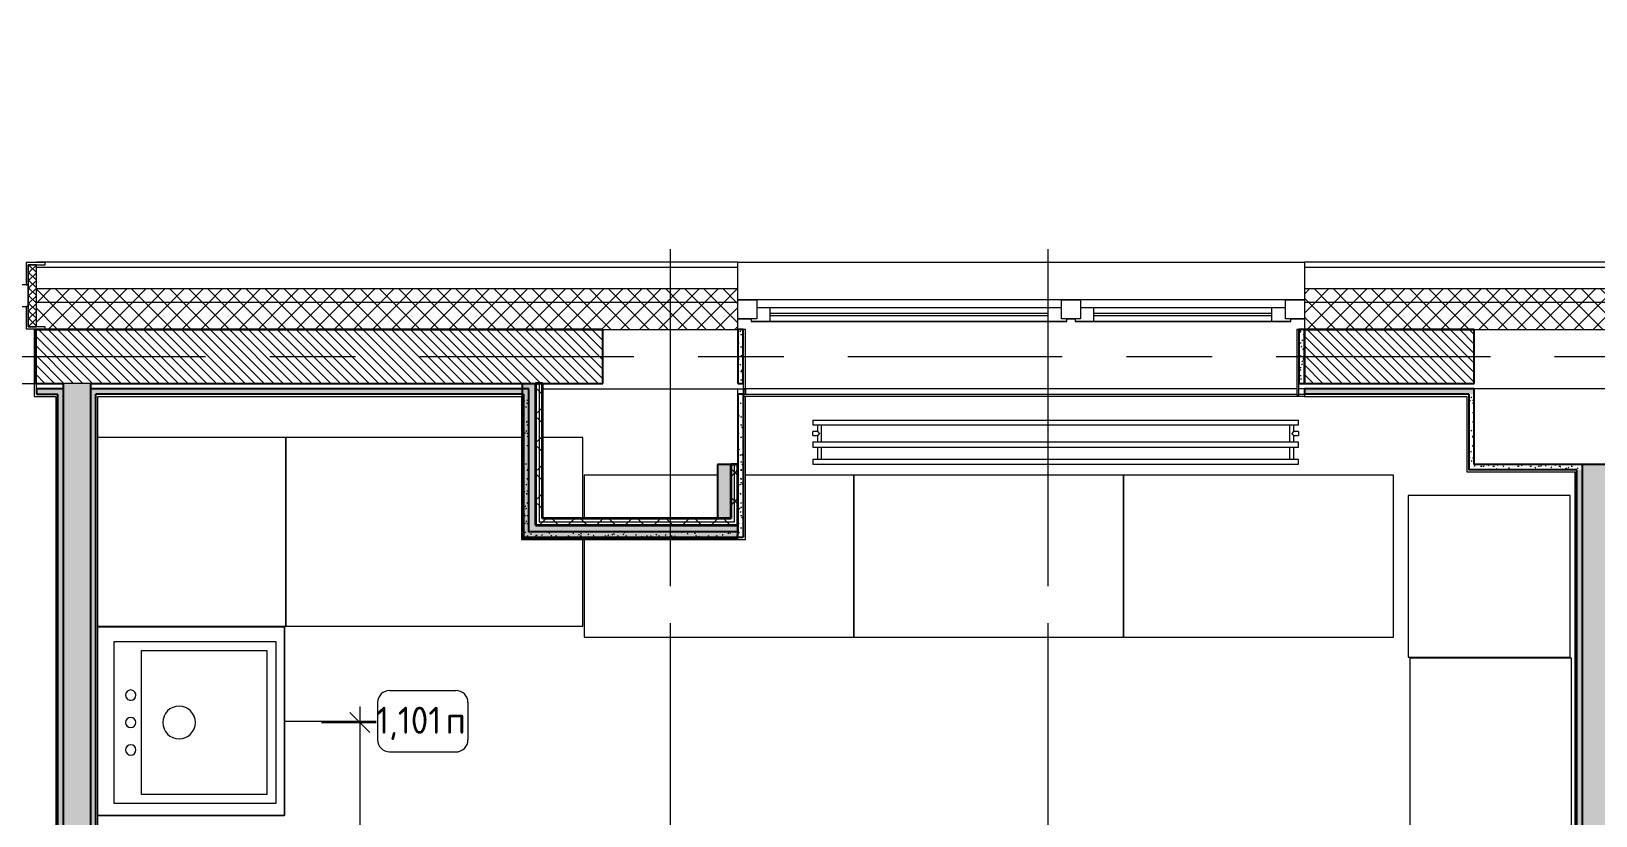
# Model space of a CAD drawing. Header units: millimetres. Extents: x 54725 to 263872, y -8553 to 29614.
# Drawn here: x 68191 to 73990, y 25298 to 28205 of the extents above; entities that cross this region are included whole.
import ezdxf

# ---------------------------------------------------------------- set-up
doc = ezdxf.new("R2010")
doc.units = ezdxf.units.MM
doc.linetypes.add('Осевая', pattern=[1587.5, 317.5, -238.125, 793.75, -238.125])
for name, color, linetype, lineweight in [('A-ANNO-DIMS', 7, 'Continuous', 9), ('A-ANNO-DIMS-50', 7, 'Continuous', 9), ('A-DOOR', 7, 'Continuous', 9), ('A-DOOR-1', 7, 'Continuous', 15), ('A-DOOR-FRAM', 7, 'Continuous', 15), ('A-DOOR-FRAM-1', 7, 'Continuous', 9), ('A-GLAZ', 7, 'Continuous', 9), ('A-GLAZ-1', 7, 'Continuous', 15), ('A-WALL', 7, 'Continuous', 9), ('I-FURN', 7, 'Continuous', 9), ('I-FURN-IDEN', 7, 'Continuous', 9), ('I-WALL', 7, 'Continuous', 9), ('M-EQPM', 7, 'Continuous', 9), ('Оси', 7, 'Continuous', 9), ('Оси-2', 7, 'Осевая', 9)]:
    doc.layers.add(name, color=color, linetype=linetype, lineweight=lineweight)
for name, color, linetype, lineweight, true_color in [('A-WALL-1', 7, 'Continuous', 35, 0x3c3c3c), ('A-WALL-2', 7, 'Continuous', 15, 0x3c3c3c), ('A-WALL-3', 7, 'Continuous', 25, 0x3c3c3c), ('A-WALL-FNSH-1', 7, 'Continuous', 9, 0x3c3c3c), ('A-WALL-FNSH-2', 7, 'Continuous', 15, 0x3c3c3c), ('P-SANR-FIXT-1', 7, 'Continuous', 15, 0x4994b4), ('P-SANR-FIXT-2', 7, 'Continuous', 9, 0x4994b4)]:
    doc.layers.add(name, color=color, linetype=linetype, lineweight=lineweight, true_color=true_color)
doc.styles.add('GOST Common_2', font='GOST_Common.ttf', dxfattribs={"height": 100})
doc.styles.add('ISOCPEUR', font='isocpeur.ttf', dxfattribs={"width": 0.9, "height": 125})
doc.dimstyles.new('ISO-2_5_0_9К_БОЛЬШОЙ', dxfattribs={"dimscale": 304.8, "dimtxt": 124.497647, "dimasz": 0.246063, "dimexe": 0.19685, "dimexo": 0.492126, "dimgap": 0, "dimtad": 1, "dimdec": 0, "dimrnd": 10, "dimzin": 0, "dimdsep": 46, "dimtxsty": 'ISOCPEUR', "dimblk1": 'OBLIQUE', "dimblk2": 'OBLIQUE', "dimsah": 1, "dimcen": 0.09, "dimdle": 0.19685, "dimazin": 0, "dimtfac": 1, "dimtdec": 4, "dimtix": 1, "dimtmove": 0, "dimatfit": 3, "dimfxl": 1, "dimtvp": 1, "dimtolj": 1, "dimtzin": 0, "dimarcsym": 2})
pattern_1 = [(135, (0, 0), (-37.717076, -37.717076), [53.34, -8.89, 1.778, -8.89]), (135, (0, 37.694), (-37.717076, -37.717076), []), (50, (0, 0), (63.763904, -5.57885), [6.667, -73.342]), (355, (0, 0), (-12.334876, 66.869514), [5.334, -58.674]), (100.451, (5.314, -0.465), (51.43036, 61.29098), [5.667, -62.332]), (46.184, (0, 17.78), (94.87722, -14.714836), [10.001, -110.014]), (96.636, (7.91, 16.55), (83.09115, 86.5993), [8.5, -93.497]), (351.184, (0, 17.78), (83.09204, 86.59928), [8.001, -88.011]), (21, (8.89, 13.335), (53.064487, -35.792726), [6.667, -73.342]), (326, (8.89, 13.335), (21.63066, 64.46546), [5.334, -58.674]), (71.451, (13.31, 10.35), (74.69646, 28.672367), [5.667, -62.332]), (37.5, (0, 0), (1.080413, 29.594271), [1.676, -56.286, 1.676, -57.887, -58.896]), (37.5, (0, 0), (1.080413, 29.594271), [-117.526, 1.676, -57.22]), (7.5, (0, 0), (23.386368, 35.063507), [1.676, -32.283, 1.676, -54.953, -22.447]), (7.5, (0, 0), (23.386368, 35.063507), [-90.589, 1.676, -20.771]), (327.5, (-19.825, 0), (47.456567, -2.005468), [1.676, -20.549, 1.676, -67.666, -92.011]), (327.5, (-19.825, 0), (47.456567, -2.005468), [-91.567, 1.676, -90.335]), (317.5, (-28.715, 0), (51.844948, 8.89904), [1.676, -27.216, 1.676, -44.374, -65.341]), (317.5, (-28.715, 0), (51.844948, 8.89904), [-74.943, 1.676, -63.665])]
pattern_2 = [(45, (0, 0), (-35.35534, 35.35534), []), (135, (0, 0), (-35.35534, -35.35534), [])]
pattern_3 = [(0, (0, 0), (60.96, 15.24), [5.029, -40.691, 5.029, -40.691, -243.84]), (0, (0, 0), (60.96, 15.24), [-91.44, 5.029, -86.411, 5.029, -40.691, -106.68]), (0, (0, 0), (60.96, 15.24), [-228.6, 5.029, -25.451, 5.029, -71.171]), (120, (22.86, 7.62), (-43.6782272, 45.1729086), [5.029, -40.691, 5.029, -40.691, -243.84]), (120, (22.86, 7.62), (-43.6782272, 45.1729086), [-91.44, 5.029, -86.411, 5.029, -40.691, -106.68]), (120, (22.86, 7.62), (-43.6782272, 45.1729086), [-228.6, 5.029, -25.451, 5.029, -71.171]), (240, (30.48, 38.1), (-17.2817728, -60.4129086), [5.029, -40.691, 5.029, -40.691, -243.84]), (240, (30.48, 38.1), (-17.2817728, -60.4129086), [-91.44, 5.029, -86.411, 5.029, -40.691, -106.68]), (240, (30.48, 38.1), (-17.2817728, -60.4129086), [-228.6, 5.029, -25.451, 5.029, -71.171])]
pattern_4 = [(45, (0, 0), (-53.03301, 53.03301), []), (135, (0, 0), (-53.03301, -53.03301), [])]

# ---------------------------------------------------------------- blocks, each defined once
blk = doc.blocks.new('120_Окно_СКБ_2Ст - 120_Окно_СКБ_2Ст 2100х2400 _мал створка справа_-V10-Фрагмент 1_10_ Пищеблок')
at = {"layer": 'A-GLAZ'}
for p, q in [((1050, -5), (-1050, -5)), ((-930, -55), (100, -55)), ((270, -55), (930, -55)), ((-1050, -75), (-1000, -75)), ((100, -65), (-930, -65)), ((170, -75), (200, -75)), ((930, -65), (270, -65)), ((1000, -75), (1050, -75))]:
    blk.add_line(p, q, dxfattribs=at)
at = {"layer": 'A-GLAZ-1'}
for p, q in [((-1050, -75), (-1050, -5)), ((-1050, -5), (-980, -5)), ((-980, -5), (-980, -75)), ((150, -35), (-980, -35)), ((-980, -35), (-980, -75)), ((-930, -85), (-930, -35)), ((100, -85), (100, -35)), ((150, -75), (150, -5)), ((150, -5), (220, -5)), ((150, -75), (150, -35)), ((220, -5), (220, -75)), ((980, -35), (220, -35)), ((220, -35), (220, -75)), ((270, -85), (270, -35)), ((930, -85), (930, -35)), ((980, -75), (980, -5)), ((980, -5), (1050, -5)), ((980, -75), (980, -35)), ((1050, -5), (1050, -75)), ((-980, -75), (-1050, -75)), ((-980, -75), (-1000, -75)), ((-1000, -75), (-1000, -85)), ((-1000, -85), (170, -85)), ((170, -85), (-1000, -85)), ((220, -75), (150, -75)), ((170, -75), (150, -75)), ((170, -85), (170, -75)), ((220, -75), (200, -75)), ((200, -75), (200, -85)), ((200, -85), (1000, -85)), ((1000, -85), (200, -85)), ((1050, -75), (980, -75)), ((1000, -75), (980, -75)), ((1000, -85), (1000, -75))]:
    blk.add_line(p, q, dxfattribs=at)
blk = doc.blocks.new('110_Дверь_СКБ_1Ст_Наружная - ДН-2д_л__ Дверь из подвала ЛК _900 мм в свету_ 3300-22851703-Фрагмент 1_10_ Пищеблок')
at = {"layer": 'A-DOOR'}
h = blk.add_hatch(dxfattribs=at)
h.set_pattern_fill('FP_31', color=256, style=0, pattern_type=2)
h.set_pattern_definition([(135, (1756.41, 199.685), (-14.14214, -14.14214), []), (225, (1756.41, 199.685), (14.14214, -14.14214), [])])
h.paths.add_polyline_path([(569.5, -105), (569.5, 125), (539.5, 125), (539.5, -105)])
at = {"layer": 'A-DOOR-FRAM-1'}
h = blk.add_hatch(dxfattribs=at)
h.set_pattern_fill('FP_32', color=256, style=0, pattern_type=2)
h.set_pattern_definition([(45, (-366.384, 199.685), (-14.1421, 14.1421), []), (135, (-366.384, 199.685), (-14.1421, -14.1421), [])])
h.paths.add_polyline_path([(-500.5, -105), (-500.5, 125), (-530.5, 125), (-530.5, -105)])
at = {"layer": 'A-DOOR'}
for p, q in [((-492.5, 133), (-562.5, 133)), ((-562.5, 133), (-562.5, 125)), ((-562.5, 125), (-500.5, 125)), ((-500.5, 125), (-500.5, 50)), ((-492.5, 50), (-492.5, 133)), ((601.5, 133), (531.5, 133)), ((531.5, 133), (531.5, 50)), ((539.5, 50), (539.5, 125)), ((539.5, 125), (601.5, 125)), ((601.5, 125), (601.5, 133)), ((-500.5, 50), (-492.5, 50)), ((531.5, 50), (539.5, 50)), ((-492.5, -30), (-500.5, -30)), ((-500.5, -30), (-500.5, -105)), ((-492.5, -113), (-492.5, -30)), ((539.5, -30), (531.5, -30)), ((531.5, -30), (531.5, -113)), ((539.5, -105), (539.5, -30)), ((-562.5, -105), (-562.5, -113)), ((-500.5, -105), (-562.5, -105)), ((-562.5, -113), (-492.5, -113)), ((531.5, -113), (601.5, -113)), ((601.5, -105), (539.5, -105)), ((601.5, -113), (601.5, -105))]:
    blk.add_line(p, q, dxfattribs=at)
blk.add_arc((489.5, 50), 940, 90, 180, dxfattribs=at)
at = {"layer": 'A-DOOR-1'}
for p, q in [((489.5, 990), (449.5, 990)), ((449.5, 990), (449.5, 50)), ((489.5, 50), (489.5, 990)), ((449.5, 50), (489.5, 50))]:
    blk.add_line(p, q, dxfattribs=at)
at = {"layer": 'A-DOOR-FRAM'}
for p, q in [((-500.5, 125), (-530.5, 125)), ((-530.5, 125), (-530.5, -105)), ((-500.5, -105), (-500.5, 125)), ((569.5, 125), (539.5, 125)), ((539.5, 125), (539.5, -105)), ((569.5, -105), (569.5, 125)), ((-450.5, 50), (-500.5, 50)), ((-500.5, 50), (-500.5, -30)), ((-450.5, 10), (-450.5, 50)), ((-440.5, 10), (-450.5, 10)), ((-440.5, -30), (-440.5, 10)), ((489.5, 10), (479.5, 10)), ((479.5, 10), (479.5, -30)), ((489.5, 50), (489.5, 10)), ((539.5, 50), (489.5, 50)), ((539.5, -30), (539.5, 50)), ((-500.5, -30), (-440.5, -30)), ((479.5, -30), (539.5, -30)), ((-530.5, -105), (-500.5, -105)), ((539.5, -105), (569.5, -105))]:
    blk.add_line(p, q, dxfattribs=at)
blk = doc.blocks.new('Стол базовый прямоугольный - 1_8п-V24-Фрагмент 1_10_ Пищеблок')
at = {"layer": 'I-FURN'}
for p, q in [((500, 300), (-500, 300)), ((-500, 300), (-500, -300)), ((500, -62), (500, 300)), ((500, -300), (500, -140)), ((-500, -300), (-98, -300)), ((5, -300), (500, -300))]:
    blk.add_line(p, q, dxfattribs=at)
blk = doc.blocks.new('Стол базовый прямоугольный - 1_8п-25625871-Фрагмент 1_10_ Пищеблок')
at = {"layer": 'I-FURN'}
for p, q in [((500, 300), (-500, 300)), ((-500, 300), (-500, -300)), ((500, -300), (500, 300)), ((-500, -300), (500, -300))]:
    blk.add_line(p, q, dxfattribs=at)
blk = doc.blocks.new('Стол базовый прямоугольный - 1_80п-V25-Фрагмент 1_10_ Пищеблок')
at = {"layer": 'I-FURN'}
for p, q in [((347, 350), (-350, 350)), ((-350, 350), (-350, -350)), ((-350, -350), (347, -350))]:
    blk.add_line(p, q, dxfattribs=at)
blk = doc.blocks.new('Стол базовый прямоугольный - 1_21п-25630970-Фрагмент 1_10_ Пищеблок')
at = {"layer": 'I-FURN'}
for p, q in [((550, 350), (-550, 350)), ((-550, 350), (-550, 28)), ((550, -350), (550, 350)), ((-550, -50), (-550, -350)), ((-550, -350), (-400.6, -350)), ((-322.6, -350), (550, -350))]:
    blk.add_line(p, q, dxfattribs=at)
blk = doc.blocks.new('Мойка кухонная - Мойка Steel Hammer SH R 5151 GLOWE 4-25623908-Фрагмент 1_10_ Пищеблок')
at = {"layer": 'P-SANR-FIXT-2'}
for p, q in [((-300, 600), (300, 600)), ((-300, 0), (-300, 600)), ((300, 600), (300, 0)), ((-266.6, 566.4), (266.1, 566.4)), ((-266.6, 102.3), (-266.6, 566.4)), ((266.1, 566.4), (266.1, 102.3)), ((266.1, 102.3), (-266.6, 102.3)), ((300, 0), (-300, 0))]:
    blk.add_line(p, q, dxfattribs=at)
for centre, radius, start, end in [((0, 241.3), 60.5, 0, 180), ((0, 241.3), 60.5, 180, 0), ((-101.6, 61.9), 19, 90, 180), ((-101.6, 61.9), 19, 180, 270), ((-101.6, 61.9), 19.1, 0, 90), ((-101.6, 61.9), 19, 270, 0), ((0, 61.9), 19, 0, 180), ((0, 61.9), 19, 180, 0), ((101.6, 61.9), 19.1, 0, 180), ((101.6, 61.9), 19.1, 180, 0)]:
    blk.add_arc(centre, radius, start, end, dxfattribs=at)
blk = doc.blocks.new('Стол базовый прямоугольный - 1_97п-25631497-Фрагмент 1_10_ Пищеблок')
at = {"layer": 'I-FURN'}
for p, q in [((300, 300), (-300, 300)), ((-300, 300), (-300, -300)), ((300, -300), (300, 300)), ((-300, -300), (300, -300))]:
    blk.add_line(p, q, dxfattribs=at)
blk = doc.blocks.new('radiator_prado_classic_z_tip_30_po exemplyaru - Classic Z Тип 30-500-30677905-Фрагмент 1_10_ Пищеблок')
at = {"layer": 'M-EQPM'}
for p, q in [((0, 228), (0, 210)), ((1800, 228), (0, 228)), ((0, 210), (1800, 210)), ((17.5, 210), (17.5, 164)), ((32.5, 164), (32.5, 210)), ((1767.5, 210), (1767.5, 164)), ((1782.5, 164), (1782.5, 210)), ((1800, 210), (1800, 228)), ((1800, 164), (0, 164)), ((0, 164), (0, 146)), ((0, 146), (1800, 146)), ((17.5, 121.5), (0, 121.5)), ((0, 106.5), (0, 121.5)), ((17.5, 146), (17.5, 121.5)), ((32.5, 82), (32.5, 146)), ((1767.5, 146), (1767.5, 82)), ((1782.5, 121.5), (1782.5, 146)), ((1800, 121.5), (1782.5, 121.5)), ((1800, 146), (1800, 164)), ((1800, 121.5), (1800, 106.5)), ((0, 106.5), (17.5, 106.5)), ((1800, 82), (0, 82)), ((0, 82), (0, 64)), ((1800, 64), (0, 64)), ((17.5, 106.5), (17.5, 82)), ((1782.5, 82), (1782.5, 106.5)), ((1782.5, 106.5), (1800, 106.5)), ((1800, 64), (1800, 82))]:
    blk.add_line(p, q, dxfattribs=at)
for points, knots in [([(25, 114), (24.5, 114.5), (23.6, 115.4), (22.4, 116.6), (21.6, 117.4), (21.1, 117.9), (20.8, 118.2), (20.5, 118.5), (20.2, 118.8), (19.8, 119.1), (19.6, 119.4), (19.3, 119.7), (19, 120), (18.7, 120.3), (18.5, 120.5), (18.3, 120.7), (18.1, 120.9), (17.9, 121.1), (17.8, 121.2), (17.7, 121.3), (17.5, 121.5), (17.5, 121.5), (17.5, 121.5)], [0, 0, 0, 0, 0.142857, 0.285714, 0.357143, 0.392857, 0.428571, 0.464286, 0.5, 0.535714, 0.571429, 0.607143, 0.642857, 0.678571, 0.714286, 0.75, 0.785714, 0.821429, 0.857143, 0.892857, 0.928571, 1, 1, 1, 1]), ([(1775, 114), (1775.5, 114.5), (1776.4, 115.4), (1777.6, 116.6), (1778.4, 117.4), (1778.9, 117.9), (1779.2, 118.2), (1779.5, 118.5), (1779.8, 118.8), (1780.1, 119.2), (1780.4, 119.4), (1780.7, 119.7), (1781, 120), (1781.3, 120.3), (1781.5, 120.5), (1781.7, 120.7), (1781.9, 120.9), (1782.1, 121.1), (1782.2, 121.2), (1782.3, 121.3), (1782.5, 121.5), (1782.5, 121.5), (1782.5, 121.5)], [0, 0, 0, 0, 0.142857, 0.285714, 0.357143, 0.392857, 0.428571, 0.464286, 0.5, 0.535714, 0.571429, 0.607143, 0.642857, 0.678571, 0.714286, 0.75, 0.785714, 0.821429, 0.857143, 0.892857, 0.928571, 1, 1, 1, 1]), ([(17.5, 106.5), (17.5, 106.5), (17.5, 106.5), (17.7, 106.7), (17.8, 106.8), (17.9, 106.9), (18.1, 107.1), (18.3, 107.3), (18.5, 107.5), (18.7, 107.7), (19, 108), (19.3, 108.3), (19.6, 108.6), (19.8, 108.9), (20.3, 109.3), (20.7, 109.7), (21.1, 110.1), (21.6, 110.6), (22.4, 111.4), (23.6, 112.6), (24.5, 113.5), (25, 114)], [0, 0, 0, 0, 0.071429, 0.107143, 0.142857, 0.178571, 0.214286, 0.25, 0.285714, 0.321429, 0.357143, 0.392857, 0.428571, 0.464286, 0.5, 0.571429, 0.607143, 0.642857, 0.714286, 0.857143, 1, 1, 1, 1]), ([(1782.5, 106.5), (1782.5, 106.5), (1782.5, 106.5), (1782.3, 106.7), (1782.2, 106.8), (1782.1, 106.9), (1781.9, 107.1), (1781.7, 107.3), (1781.5, 107.5), (1781.3, 107.7), (1781, 108), (1780.7, 108.3), (1780.4, 108.6), (1780.1, 108.8), (1779.7, 109.3), (1779.3, 109.7), (1778.9, 110.1), (1778.4, 110.6), (1777.6, 111.4), (1776.4, 112.6), (1775.5, 113.5), (1775, 114)], [0, 0, 0, 0, 0.071429, 0.107143, 0.142857, 0.178571, 0.214286, 0.25, 0.285714, 0.321429, 0.357143, 0.392857, 0.428571, 0.464286, 0.5, 0.571429, 0.607143, 0.642857, 0.714286, 0.857143, 1, 1, 1, 1])]:
    blk.add_open_spline(points, degree=3, knots=knots, dxfattribs=at)
blk = doc.blocks.new('Марка_Мебель - В прямоуг_Balcon_Марка-25523697-Фрагмент 1_10_ Пищеблок')
at = {"layer": 'I-FURN-IDEN'}
for p, q in [((-3.35, 1.38), (-3.35, -1.38)), ((-2.45, 2.28), (2.45, 2.28)), ((3.35, 1.38), (3.35, -1.38)), ((-2.46, -2.28), (2.45, -2.28))]:
    blk.add_line(p, q, dxfattribs=at)
for centre, radius, start, end in [((-2.45, 1.38), 0.9, 90, 180), ((2.45, 1.38), 0.9, 0, 90), ((-2.46, -1.38), 0.893, 180, 270), ((2.45, -1.38), 0.9, 270, 0)]:
    blk.add_arc(centre, radius, start, end, dxfattribs=at)
blk = doc.blocks.new('DIMBLOCK31-Фрагмент 1_10_ Пищеблок')
at = {"layer": 'A-ANNO-DIMS-50'}
for p, q in [((69408.8, 25703.3), (69408.8, 23743.3)), ((69266.4, 25643.3), (69468.8, 25643.3)), ((69408.8, 25643.3), (69266.4, 25643.3)), ((69266.4, 23743.3), (69468.8, 23743.3)), ((69408.8, 23743.3), (69266.4, 23743.3))]:
    blk.add_line(p, q, dxfattribs=at)
at = {"layer": 'A-ANNO-DIMS-50', "lineweight": 20}
for p, q in [((69408.8, 25643.3), (69371.3, 25680.8)), ((69408.8, 25643.3), (69446.3, 25605.8)), ((69408.8, 23743.3), (69371.3, 23780.8)), ((69408.8, 23743.3), (69446.3, 23705.8))]:
    blk.add_line(p, q, dxfattribs=at)
at = {"layer": 'A-ANNO-DIMS-50', "color": 0, "insert": (69245.5, 24546), "char_height": 125, "width": 353.382, "attachment_point": 1, "rotation": 90, "line_spacing_factor": 1.149209, "style": 'ISOCPEUR'}
blk.add_mtext('1900', dxfattribs=at)
blk = doc.blocks.new('_Oblique')
at = {"color": 0, "linetype": 'ByBlock', "lineweight": -2}
blk.add_line((-0.5, -0.5), (0.5, 0.5), dxfattribs=at)

msp = doc.modelspace()

# ---------------------------------------------------------------- hatches: boundary and pattern name
at = {"layer": 'A-WALL'}
h = msp.add_hatch(dxfattribs=at)
h.set_pattern_fill('FP_2', color=256, style=0, pattern_type=2)
h.set_pattern_definition(pattern_2)
h.paths.add_polyline_path([(84970, 27200), (84970, 27250), (80350, 27250), (80350, 27200), (84303.1, 27200)])
h.paths.add_polyline_path([(76350, 27200), (77250, 27200), (77250, 27250), (76350, 27250)])
h.paths.add_polyline_path([(74250, 27200), (74250, 27250), (72910, 27250), (72910, 27200), (73959.1, 27200)])
h.paths.add_polyline_path([(70810, 27200), (70810, 27250), (68210, 27250), (68210, 27200), (70511.1, 27200)])
h.paths.add_polyline_path([(67110, 27200), (67110, 27250), (66160, 27250), (66160, 27200), (67063.1, 27200)])
h.paths.add_polyline_path([(60005, 27200), (61060, 27200), (61060, 27250), (60005, 27250)])
h.paths.add_polyline_path([(57705, 27200), (57705, 27250), (56860, 27250), (56860, 27200), (57293.8, 27200)])
h = msp.add_hatch(dxfattribs=at)
h.set_pattern_fill('FP_2', color=256, style=0, pattern_type=2)
h.set_pattern_definition(pattern_2)
h.paths.add_polyline_path([(84970, 27100), (84970, 27200), (80350, 27200), (80350, 27100), (84303.1, 27100)])
h.paths.add_polyline_path([(77250, 27100), (77250, 27200), (76350, 27200), (76350, 27100), (76832.4, 27100)])
h.paths.add_polyline_path([(74040, 27100), (74250, 27100), (74250, 27200), (72910, 27200), (72910, 27100), (73959.1, 27100)])
h.paths.add_polyline_path([(70511.1, 27100), (70810, 27100), (70810, 27200), (68210, 27200), (68210, 27110), (68242, 27110), (68242, 27102), (68210, 27102), (68210, 27100), (70310, 27100)])
h.paths.add_polyline_path([(67078, 27100), (67110, 27100), (67110, 27102), (67078, 27102), (67078, 27110), (67110, 27110), (67110, 27200), (66160, 27200), (66160, 27100), (67063.1, 27100)])
h.paths.add_polyline_path([(60760, 27100), (61060, 27100), (61060, 27200), (60005, 27200), (60005, 27100), (60167.1, 27100)])
h.paths.add_polyline_path([(57705, 27100), (57705, 27200), (56860, 27200), (56860, 27100), (57293.8, 27100)])
h = msp.add_hatch(dxfattribs=at)
h.set_pattern_fill('FP_4', color=256, style=0, pattern_type=2)
h.set_pattern_definition([(135, (0, 0), (-17.6776695, -17.6776695), [])])
h.paths.add_polyline_path([(80650, 26900), (80650, 27100), (80350, 27100), (80350, 26900)])
h.paths.add_polyline_path([(76350, 26900), (76750, 26900), (76750, 27100), (76350, 27100)])
h.paths.add_polyline_path([(74040, 26900), (74250, 26900), (74250, 27100), (74040, 27100)])
h.paths.add_polyline_path([(73540, 26900), (73540, 27100), (72910, 27100), (72910, 26900), (73384.4, 26900)])
h.paths.add_polyline_path([(70310, 26900), (70310, 27100), (68206, 27100), (68206, 26900), (69361.8, 26900)])
h.paths.add_polyline_path([(67060, 26900), (67060, 27100), (66760, 27100), (66760, 26900)])
h.paths.add_polyline_path([(61060, 26900), (61060, 27100), (60760, 27100), (60760, 26900)])
h.paths.add_polyline_path([(60160, 26900), (60160, 27100), (60005, 27100), (60005, 26900)])
h.paths.add_polyline_path([(57550, 26900), (57705, 26900), (57705, 27100), (56860, 27100), (56860, 26900), (57350, 26900)])
at = {"layer": 'I-WALL'}
h = msp.add_hatch(dxfattribs=at)
h.set_pattern_fill('FP_35', color=256, style=0, pattern_type=2)
h.set_pattern_definition(pattern_3)
h.paths.add_polyline_path([(70830, 26900), (70830, 27100), (70810, 27100), (70810, 26900)])
h = msp.add_hatch(dxfattribs=at)
h.set_pattern_fill('FP_35', color=256, style=0, pattern_type=2)
h.set_pattern_definition(pattern_3)
h.paths.add_polyline_path([(72910, 26900), (72910, 27100), (72890, 27100), (72890, 26900)])
h = msp.add_hatch(dxfattribs=at)
h.set_pattern_fill('FP_35', color=256, style=0, pattern_type=2)
h.set_pattern_definition(pattern_3)
h.paths.add_polyline_path([(68310, 26860), (68310, 26880), (68210, 26880), (68210, 26860), (68290, 26860)])
h.paths.add_polyline_path([(66780, 26860), (67111, 26860), (67111, 26880), (66780, 26880)])
h = msp.add_hatch(dxfattribs=at)
h.set_pattern_fill('FP_35', color=256, style=0, pattern_type=2)
h.set_pattern_definition(pattern_3)
h.paths.add_polyline_path([(68310, 22680), (68310, 26860), (68290, 26860), (68290, 22680)])
h = msp.add_hatch(dxfattribs=at)
h.set_pattern_fill('FP_3', color=256, style=0, pattern_type=2)
h.set_pattern_definition(pattern_1)
h.paths.add_polyline_path([(68310, 22800), (68410, 22800), (68410, 26900), (68310, 26900), (68310, 23073.2)])
h = msp.add_hatch(dxfattribs=at)
h.set_pattern_fill('FP_35', color=256, style=0, pattern_type=2)
h.set_pattern_definition(pattern_3)
h.paths.add_polyline_path([(68430, 22820), (68430, 26880), (68410, 26880), (68410, 22820)])
h = msp.add_hatch(dxfattribs=at)
h.set_pattern_fill('FP_35', color=256, style=0, pattern_type=2)
h.set_pattern_definition(pattern_3)
h.paths.add_polyline_path([(70035.6, 26860), (70035.6, 26880), (68430, 26880), (68430, 26860), (70015.6, 26860)])
for points in [[(70010.6, 26375), (70060.6, 26375), (70060.6, 26900), (70010.6, 26900), (70010.6, 26387.5)], [(70735, 26400), (70785, 26400), (70785, 26600), (70735, 26600), (70735, 26421.1)], [(70810, 26325), (70810, 26375), (70010.6, 26375), (70010.6, 26325), (70511.1, 26325)]]:
    msp.add_hatch(color=256, dxfattribs=at).paths.add_polyline_path(points)
h = msp.add_hatch(dxfattribs=at)
h.set_pattern_fill('FP_35', color=256, style=0, pattern_type=2)
h.set_pattern_definition(pattern_3)
h.paths.add_polyline_path([(70015.6, 26330), (70035.6, 26330), (70035.6, 26860), (70015.6, 26860), (70015.6, 26421.1)])
h = msp.add_hatch(dxfattribs=at)
h.set_pattern_fill('FP_36', color=256, style=0, pattern_type=2)
h.set_pattern_definition(pattern_4)
h.paths.add_polyline_path([(70073.1, 26387.5), (70073.1, 26900), (70060.6, 26900), (70060.6, 26387.5)])
h = msp.add_hatch(dxfattribs=at)
h.set_pattern_fill('FP_36', color=256, style=0, pattern_type=2)
h.set_pattern_definition(pattern_4)
h.paths.add_polyline_path([(70085.6, 26400), (70085.6, 26900), (70073.1, 26900), (70073.1, 26400)])
h = msp.add_hatch(dxfattribs=at)
h.set_pattern_fill('FP_35', color=256, style=0, pattern_type=2)
h.set_pattern_definition(pattern_3)
h.paths.add_polyline_path([(70810, 26350), (70830, 26350), (70830, 26860), (70810, 26860), (70810, 26421.1)])
h = msp.add_hatch(dxfattribs=at)
h.set_pattern_fill('FP_35', color=256, style=0, pattern_type=2)
h.set_pattern_definition(pattern_3)
h.paths.add_polyline_path([(70838, 26860), (70838, 26880), (70830, 26880), (70830, 26860)])
h.paths.add_polyline_path([(73512, 26860), (73540, 26860), (73540, 26880), (72910, 26880), (72910, 26860), (73384.4, 26860)])
h = msp.add_hatch(dxfattribs=at)
h.set_pattern_fill('FP_35', color=256, style=0, pattern_type=2)
h.set_pattern_definition(pattern_3)
h.paths.add_polyline_path([(73540, 26580), (73540, 26860), (73520, 26860), (73520, 26580)])
h = msp.add_hatch(dxfattribs=at)
h.set_pattern_fill('FP_36', color=256, style=0, pattern_type=2)
h.set_pattern_definition(pattern_4)
h.paths.add_polyline_path([(70785, 26400), (70797.5, 26400), (70797.5, 26600), (70785, 26600), (70785, 26421.1)])
h = msp.add_hatch(dxfattribs=at)
h.set_pattern_fill('FP_36', color=256, style=0, pattern_type=2)
h.set_pattern_definition(pattern_4)
h.paths.add_polyline_path([(70797.5, 26387.5), (70810, 26387.5), (70810, 26600), (70797.5, 26600), (70797.5, 26400)])
h = msp.add_hatch(dxfattribs=at)
h.set_pattern_fill('FP_35', color=256, style=0, pattern_type=2)
h.set_pattern_definition(pattern_3)
h.paths.add_polyline_path([(73920, 26580), (73940, 26580), (73940, 26600), (73540, 26600), (73540, 26580), (73912, 26580)])
h = msp.add_hatch(dxfattribs=at)
h.set_pattern_fill('FP_35', color=256, style=0, pattern_type=2)
h.set_pattern_definition(pattern_3)
h.paths.add_polyline_path([(73940, 23200), (73940, 26580), (73920, 26580), (73920, 23200)])
h = msp.add_hatch(dxfattribs=at)
h.set_pattern_fill('FP_3', color=256, style=0, pattern_type=2)
h.set_pattern_definition(pattern_1)
h.paths.add_polyline_path([(73959.1, 23200), (74040, 23200), (74040, 26600), (73940, 26600), (73940, 23200)])
h = msp.add_hatch(dxfattribs=at)
h.set_pattern_fill('FP_36', color=256, style=0, pattern_type=2)
h.set_pattern_definition(pattern_4)
h.paths.add_polyline_path([(70810, 26375), (70810, 26387.5), (70060.6, 26387.5), (70060.6, 26375), (70511.1, 26375)])
h = msp.add_hatch(dxfattribs=at)
h.set_pattern_fill('FP_36', color=256, style=0, pattern_type=2)
h.set_pattern_definition(pattern_4)
h.paths.add_polyline_path([(70797.5, 26387.5), (70797.5, 26400), (70073.1, 26400), (70073.1, 26387.5), (70511.1, 26387.5)])
h = msp.add_hatch(dxfattribs=at)
h.set_pattern_fill('FP_35', color=256, style=0, pattern_type=2)
h.set_pattern_definition(pattern_3)
h.paths.add_polyline_path([(70830, 26330), (70830, 26350), (70035.6, 26350), (70035.6, 26330), (70511.1, 26330)])

# ---------------------------------------------------------------- linework, layer by layer
at = {"layer": 'A-WALL'}
for p, q in [((70810, 27350), (72910, 27350)), ((70810, 27250), (68210, 27250)), ((70810, 27200), (68210, 27200)), ((74250, 27250), (72910, 27250)), ((74250, 27200), (72910, 27200)), ((68410, 26900), (68310, 26900)), ((70073.1, 26900), (70073.1, 26387.5)), ((70797.5, 26387.5), (70797.5, 26600)), ((70073.1, 26387.5), (70797.5, 26387.5))]:
    msp.add_line(p, q, dxfattribs=at)
at = {"layer": 'A-WALL-1'}
for p, q in [((70085.6, 26900), (70060.6, 26900)), ((70060.6, 26900), (70060.6, 26375)), ((70085.6, 26400), (70085.6, 26900)), ((70810, 26600), (70785, 26600)), ((70785, 26400), (70785, 26600)), ((70810, 26375), (70810, 26600)), ((70785, 26400), (70085.6, 26400)), ((70060.6, 26375), (70810, 26375))]:
    msp.add_line(p, q, dxfattribs=at)
at = {"layer": 'A-WALL-2'}
for p, q in [((70810, 27330), (68210, 27330)), ((70810, 27100), (70810, 27330)), ((72910, 27330), (72910, 27100)), ((74250, 27330), (72910, 27330)), ((68210, 27102), (68210, 27100)), ((70310, 27100), (70810, 27100)), ((73540, 27100), (74040, 27100))]:
    msp.add_line(p, q, dxfattribs=at)
at = {"layer": 'A-WALL-3'}
for p, q in [((68206, 27100), (68206, 26900)), ((70310, 27100), (68206, 27100)), ((68210, 27100), (70310, 27100)), ((70310, 26900), (70310, 27100)), ((70830, 27100), (70810, 27100)), ((70810, 27100), (70810, 26900)), ((70830, 26900), (70830, 27100)), ((72910, 27100), (72890, 27100)), ((72890, 27100), (72890, 26900)), ((72910, 27100), (72910, 26900)), ((73540, 27100), (72910, 27100)), ((72910, 27100), (73540, 27100)), ((72910, 26900), (72910, 27100)), ((73540, 26900), (73540, 27100)), ((68206, 26900), (68310, 26900)), ((68310, 26880), (68210, 26880)), ((68210, 26880), (68210, 26860)), ((68210, 26860), (68290, 26860)), ((68290, 22680), (68290, 26860)), ((68310, 22700), (68310, 26900)), ((68410, 26900), (70310, 26900)), ((68410, 26900), (68410, 22800)), ((70035.6, 26880), (68410, 26880)), ((68430, 22820), (68430, 26860)), ((70015.6, 26860), (68430, 26860)), ((70010.6, 26900), (70010.6, 26325)), ((70015.6, 26860), (70015.6, 26330)), ((70035.6, 26350), (70035.6, 26880)), ((70810, 26900), (70830, 26900)), ((70830, 26860), (70810, 26860)), ((70810, 26860), (70810, 26350)), ((70830, 26880), (70838, 26880)), ((70830, 26860), (70830, 26330)), ((70838, 26860), (70838, 26880)), ((72890, 26900), (72910, 26900)), ((72910, 26900), (73540, 26900)), ((73540, 26880), (72910, 26880)), ((72910, 26880), (72910, 26860)), ((73520, 26860), (72910, 26860)), ((73520, 26860), (73520, 26580)), ((73540, 26600), (73540, 26880)), ((70735, 26600), (70735, 26400)), ((70785, 26600), (70735, 26600)), ((73920, 26580), (73520, 26580)), ((74040, 26600), (73540, 26600)), ((73920, 23220), (73920, 26580)), ((73940, 26600), (73940, 23200)), ((70015.6, 26330), (70830, 26330)), ((70810, 26350), (70035.6, 26350)), ((70810, 26325), (70810, 26375)), ((70010.6, 26325), (70810, 26325))]:
    msp.add_line(p, q, dxfattribs=at)
at = {"layer": 'A-WALL-FNSH-1'}
for p, q in [((70810, 27350), (68210, 27350)), ((68210, 27350), (68210, 27348)), ((70810, 27330), (70810, 27350)), ((74250, 27350), (72910, 27350)), ((72910, 27350), (72910, 27330))]:
    msp.add_line(p, q, dxfattribs=at)
at = {"layer": 'A-WALL-FNSH-2'}
for p, q in [((68202, 27100), (68202, 26852)), ((68210, 27100), (68202, 27100)), ((68210, 26860), (68210, 27100)), ((70838, 27100), (70830, 27100)), ((70838, 26880), (70838, 27100)), ((72890, 27100), (72882, 27100)), ((72882, 27100), (72882, 26856)), ((68202, 26852), (68282, 26852)), ((68282, 26852), (68282, 22672)), ((68438, 26852), (70007.6, 26852)), ((68438, 22828), (68438, 26852)), ((70007.6, 26852), (70007.6, 26322)), ((70830, 26900), (70830, 26860)), ((70830, 26860), (70838, 26860)), ((70838, 26852), (70830, 26852)), ((70838, 26322), (70838, 26852)), ((72882, 26856), (72890, 26856)), ((72890, 26856), (72890, 26900)), ((72910, 26860), (72910, 26852)), ((72910, 26852), (73512, 26852)), ((73512, 26852), (73512, 26572)), ((73512, 26572), (73912, 26572)), ((73912, 26572), (73912, 23228)), ((70007.6, 26322), (70838, 26322))]:
    msp.add_line(p, q, dxfattribs=at)
at = {"layer": 'I-FURN'}
for p, q in [((69129.4, 25998.3), (68438, 25998.3)), ((68438, 25998.3), (69129.4, 25998.3)), ((69129.4, 25298.3), (69129.4, 25998.3)), ((69129.4, 25998.3), (69129.4, 25298.3)), ((68438, 25298.3), (69129.4, 25298.3)), ((69129.4, 25298.3), (68438, 25298.3))]:
    msp.add_line(p, q, dxfattribs=at)
at = {"layer": 'I-FURN-IDEN'}
msp.add_line((69129.4, 25648.3), (69469.5, 25648.3), dxfattribs=at)
at = {"layer": 'I-WALL'}
for p, q in [((67118, 26900), (68202, 26900)), ((70085.6, 26880), (70830, 26880)), ((70810, 26860), (70810, 26880)), ((72882, 26880), (70838, 26880)), ((70838, 26860), (72882, 26860)), ((72910, 26852), (70838, 26852)), ((72910, 26880), (72890, 26880)), ((72890, 26860), (72910, 26860)), ((74270, 26880), (73540, 26880))]:
    msp.add_line(p, q, dxfattribs=at)
at = {"layer": 'Оси'}
for p, q in [((70560, 26148.1), (70560, 27398.1)), ((71960, 26148.1), (71960, 27398.1))]:
    msp.add_line(p, q, dxfattribs=at)
at = {"layer": 'Оси-2'}
for p, q in [((56375.2, 27000), (90566.7, 27000)), ((70560, 13550), (70560, 26148.1)), ((71960, 13550), (71960, 26148.1))]:
    msp.add_line(p, q, dxfattribs=at)

# ---------------------------------------------------------------- block references
at = {"layer": 'A-DOOR'}
msp.add_blockref('110_Дверь_СКБ_1Ст_Наружная - ДН-2д_л__ Дверь из подвала ЛК _900 мм в свету_ 3300-22851703-Фрагмент 1_10_ Пищеблок', (67640.5, 27215), dxfattribs=at)
at = {"layer": 'A-GLAZ'}
msp.add_blockref('120_Окно_СКБ_2Ст - 120_Окно_СКБ_2Ст 2100х2400 _мал створка справа_-V10-Фрагмент 1_10_ Пищеблок', (71860, 27215), dxfattribs=at)
at = {"layer": 'I-FURN'}
for name, p, rotation in [('Стол базовый прямоугольный - 1_80п-V25-Фрагмент 1_10_ Пищеблок', (68785, 26350), 180), ('Стол базовый прямоугольный - 1_21п-25630970-Фрагмент 1_10_ Пищеблок', (69685, 26350), 180), ('Стол базовый прямоугольный - 1_8п-V24-Фрагмент 1_10_ Пищеблок', (70740, 26260), 180), ('Стол базовый прямоугольный - 1_8п-25625871-Фрагмент 1_10_ Пищеблок', (71740, 26260), 180), ('Стол базовый прямоугольный - 1_8п-25625871-Фрагмент 1_10_ Пищеблок', (72740, 26260), 180), ('Стол базовый прямоугольный - 1_97п-25631497-Фрагмент 1_10_ Пищеблок', (73594.7, 26185), 180), ('Стол базовый прямоугольный - 1_8п-25625871-Фрагмент 1_10_ Пищеблок', (73600.5, 25382.2), 89.99999999999972)]:
    msp.add_blockref(name, p, dxfattribs=dict(at, rotation=rotation))
at = {"layer": 'I-FURN-IDEN', "xscale": 49.99999999999998, "yscale": 49.99999999999998, "zscale": 49.99999999999998}
msp.add_blockref('Марка_Мебель - В прямоуг_Balcon_Марка-25523697-Фрагмент 1_10_ Пищеблок', (69642.2, 25648.3), dxfattribs=at)
at = {"layer": 'M-EQPM', "rotation": 180}
msp.add_blockref('radiator_prado_classic_z_tip_30_po exemplyaru - Classic Z Тип 30-500-30677905-Фрагмент 1_10_ Пищеблок', (72888, 26828.3), dxfattribs=at)
at = {"layer": 'P-SANR-FIXT-1', "rotation": 270.0000000000009}
msp.add_blockref('Мойка кухонная - Мойка Steel Hammer SH R 5151 GLOWE 4-25623908-Фрагмент 1_10_ Пищеблок', (68497.6, 25643.3), dxfattribs=at)

# ---------------------------------------------------------------- texts
at = {"layer": 'I-FURN-IDEN', "char_height": 100, "attachment_point": 1, "style": 'GOST Common_2'}
for s, insert, width in [('1,101', (69469.5, 25701.8), 312.658), ('\\fGOST Common|b0|i0|c204|p34|;п', (69727.5, 25701.8), 88.186)]:
    msp.add_mtext(s, dxfattribs=dict(at, insert=insert, width=width))

# ---------------------------------------------------------------- dimensions: what is measured, and where the dimension line sits
at = {"layer": 'A-ANNO-DIMS'}
dim = msp.add_linear_dim(base=(69408.8, 23743.3), p1=(69116.4, 25643.3), p2=(69116.4, 23743.3), angle=90, dimstyle='ISO-2_5_0_9К_БОЛЬШОЙ', override={"dimpost": '<>', "dimfxl": 1900}, dxfattribs=at)
dim.commit()
dim.dimension.update_dxf_attribs({"geometry": 'DIMBLOCK31-Фрагмент 1_10_ Пищеблок', "text_midpoint": (69346.3, 24693.3)})

doc.saveas('drawing.dxf')
